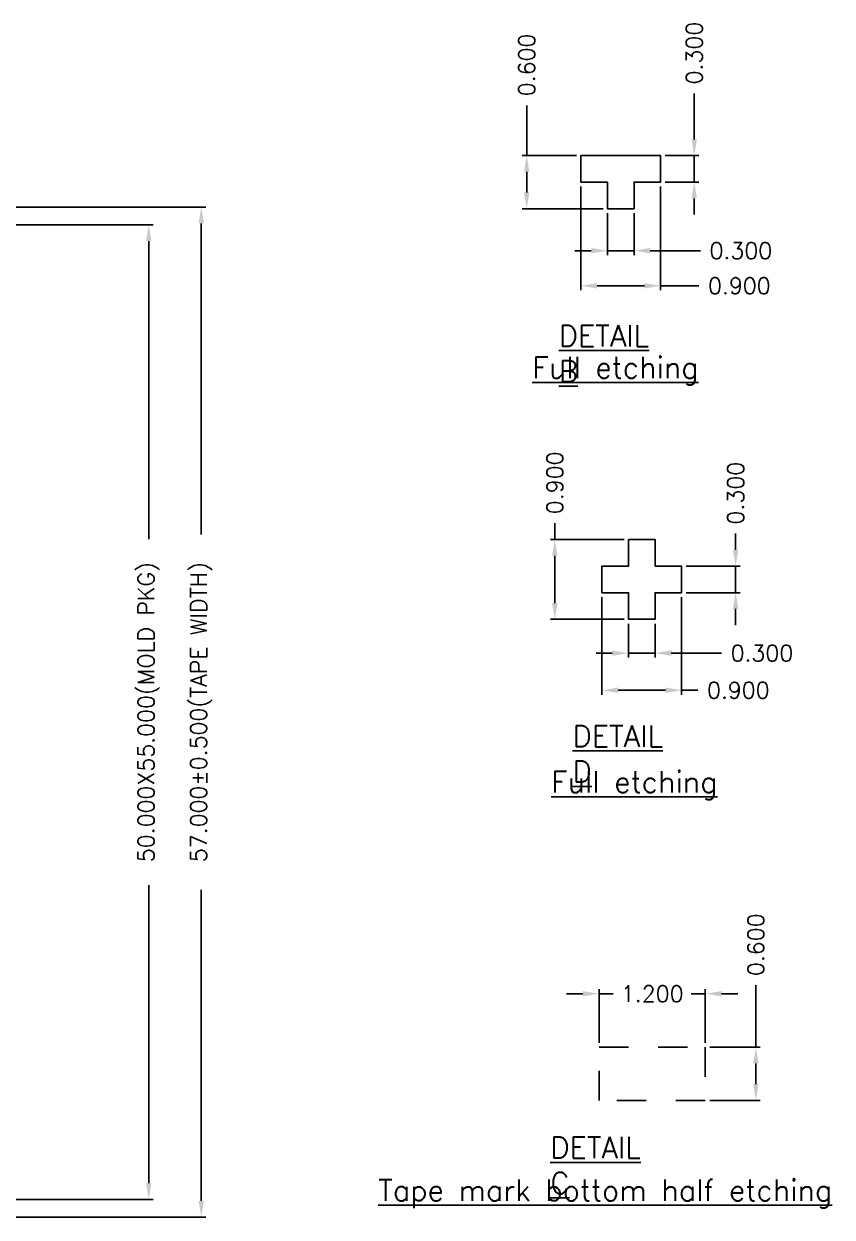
# Model space of a CAD drawing. Header units: millimetres. Extents: x 404.27 to 412.34, y 108.49 to 113.82.
# Drawn here: x 409.6 to 412.338, y 109.294 to 113.335 of the extents above; entities that cross this region are included whole.
import ezdxf

# ---------------------------------------------------------------- set-up
doc = ezdxf.new("R2010")
doc.units = ezdxf.units.MM
doc.header["$LTSCALE"] = 0.5
doc.header["$PDMODE"] = 98
doc.linetypes.add('HIDDEN', pattern=[0.375, 0.25, -0.125])
doc.layers.add('DIMENSION', color=3, linetype='Continuous')
doc.layers.add('NOTE', color=7, linetype='Continuous')
doc.styles.add('Chinese', font='', dxfattribs={"height": 5})
doc.styles.add('SIMPLEX', font='simplex.shx', dxfattribs={"bigfont": 'AllInOneBig.shx'})
doc.styles.get('Chinese').set_extended_font_data('SimSun')
doc.dimstyles.new('Standard2', dxfattribs={"dimtxt": 0.055, "dimasz": 0.055, "dimexe": 0.015, "dimexo": 0.015, "dimgap": 0.027, "dimtad": 1, "dimdec": 3, "dimlfac": 16.666667, "dimrnd": 0.0005, "dimzin": 1, "dimtxsty": 'SIMPLEX', "dimcen": 0.1905, "dimclrd": 256, "dimclre": 256, "dimclrt": 256, "dimazin": 3, "dimtp": 0.03, "dimtm": 0.05, "dimtfac": 0.8, "dimtdec": 3, "dimtmove": 0, "dimatfit": 3, "dimfxl": 0.05, "dimtzin": 4, "dimlwd": -1, "dimlwe": -1})

# ---------------------------------------------------------------- blocks, each defined once
blk = doc.blocks.new('*D36')
at = {"ltscale": 0.1, "transparency": 16777216}
for p, q in [((411.4937, 110.0503), (411.4387, 110.0503)), ((411.5487, 109.8841), (411.5487, 110.0653)), ((411.5487, 110.0503), (411.597, 110.0503)), ((411.9087, 110.0503), (411.8605, 110.0503)), ((411.9087, 109.8841), (411.9087, 110.0653)), ((411.9637, 110.0503), (412.0187, 110.0503))]:
    blk.add_line(p, q, dxfattribs=at)
for points in [[(411.4937, 110.0595), (411.4937, 110.0411), (411.5487, 110.0503)], [(411.9637, 110.0595), (411.9637, 110.0411), (411.9087, 110.0503)]]:
    blk.add_solid(points, dxfattribs=at)
at = {"layer": 'Defpoints', "color": 0, "ltscale": 0.1, "transparency": 16777216}
for p in [(411.9087, 110.0503), (411.5487, 109.8691), (411.9087, 109.8691)]:
    blk.add_point(p, dxfattribs=at)
at = {"ltscale": 0.1, "transparency": 16777216, "insert": (411.7287, 110.0503), "char_height": 0.055, "attachment_point": 5, "style": 'SIMPLEX'}
blk.add_mtext('\\A1;1.200', dxfattribs=at)
blk = doc.blocks.new('*D37')
at = {"ltscale": 0.1, "transparency": 16777216}
for p, q in [((412.0799, 109.8691), (412.0799, 110.0791)), ((411.9237, 109.8691), (412.0949, 109.8691)), ((412.0799, 109.7441), (412.0799, 109.8141)), ((411.9237, 109.6891), (412.0949, 109.6891))]:
    blk.add_line(p, q, dxfattribs=at)
for points in [[(412.0707, 109.8141), (412.089, 109.8141), (412.0799, 109.8691)], [(412.0707, 109.7441), (412.089, 109.7441), (412.0799, 109.6891)]]:
    blk.add_solid(points, dxfattribs=at)
at = {"layer": 'Defpoints', "color": 0, "ltscale": 0.1, "transparency": 16777216}
for p in [(411.9087, 109.8691), (412.0799, 109.8691), (411.9087, 109.6891)]:
    blk.add_point(p, dxfattribs=at)
at = {"ltscale": 0.1, "transparency": 16777216, "insert": (412.0799, 110.2161), "char_height": 0.055, "attachment_point": 5, "rotation": 90, "style": 'SIMPLEX'}
blk.add_mtext('\\A1;0.600', dxfattribs=at)
blk = doc.blocks.new('*D38')
at = {"ltscale": 0.1, "transparency": 16777216}
for p, q in [((411.5771, 112.6935), (411.5771, 112.5515)), ((411.6671, 112.6935), (411.6671, 112.5515)), ((411.5221, 112.5665), (411.4671, 112.5665)), ((411.5771, 112.5665), (411.6671, 112.5665)), ((411.7221, 112.5665), (411.8921, 112.5665))]:
    blk.add_line(p, q, dxfattribs=at)
for points in [[(411.5221, 112.5757), (411.5221, 112.5574), (411.5771, 112.5665)], [(411.7221, 112.5757), (411.7221, 112.5574), (411.6671, 112.5665)]]:
    blk.add_solid(points, dxfattribs=at)
at = {"layer": 'Defpoints', "color": 0, "ltscale": 0.1, "transparency": 16777216}
for p in [(411.5771, 112.7085), (411.6671, 112.7085), (411.6671, 112.5665)]:
    blk.add_point(p, dxfattribs=at)
at = {"ltscale": 0.1, "transparency": 16777216, "insert": (412.0291, 112.5665), "char_height": 0.055, "attachment_point": 5, "style": 'SIMPLEX'}
blk.add_mtext('\\A1;0.300', dxfattribs=at)
blk = doc.blocks.new('*D39')
at = {"ltscale": 0.1, "transparency": 16777216}
for p, q in [((411.8712, 112.9435), (411.8712, 113.0985)), ((411.7721, 112.8885), (411.8862, 112.8885)), ((411.8712, 112.7985), (411.8712, 112.8885)), ((411.7721, 112.7985), (411.8862, 112.7985)), ((411.8712, 112.7435), (411.8712, 112.6885))]:
    blk.add_line(p, q, dxfattribs=at)
for points in [[(411.8621, 112.9435), (411.8804, 112.9435), (411.8712, 112.8885)], [(411.8621, 112.7435), (411.8804, 112.7435), (411.8712, 112.7985)]]:
    blk.add_solid(points, dxfattribs=at)
at = {"layer": 'Defpoints', "color": 0, "ltscale": 0.1, "transparency": 16777216}
for p in [(411.7571, 112.8885), (411.8712, 112.8885), (411.7571, 112.7985)]:
    blk.add_point(p, dxfattribs=at)
at = {"ltscale": 0.1, "transparency": 16777216, "insert": (411.8712, 113.2355), "char_height": 0.055, "attachment_point": 5, "rotation": 90, "style": 'SIMPLEX'}
blk.add_mtext('\\A1;0.300', dxfattribs=at)
blk = doc.blocks.new('*D40')
at = {"ltscale": 0.1, "transparency": 16777216}
for p, q in [((411.3034, 112.8885), (411.3034, 113.0585)), ((411.4721, 112.8885), (411.2884, 112.8885)), ((411.3034, 112.7635), (411.3034, 112.8335)), ((411.5621, 112.7085), (411.2884, 112.7085))]:
    blk.add_line(p, q, dxfattribs=at)
for points in [[(411.2943, 112.8335), (411.3126, 112.8335), (411.3034, 112.8885)], [(411.2943, 112.7635), (411.3126, 112.7635), (411.3034, 112.7085)]]:
    blk.add_solid(points, dxfattribs=at)
at = {"layer": 'Defpoints', "color": 0, "ltscale": 0.1, "transparency": 16777216}
for p in [(411.4871, 112.8885), (411.3034, 112.7085), (411.5771, 112.7085)]:
    blk.add_point(p, dxfattribs=at)
at = {"ltscale": 0.1, "transparency": 16777216, "insert": (411.3034, 113.1955), "char_height": 0.055, "attachment_point": 5, "rotation": 90, "style": 'SIMPLEX'}
blk.add_mtext('\\A1;0.600', dxfattribs=at)
blk = doc.blocks.new('*D41')
at = {"ltscale": 0.1, "transparency": 16777216}
for p, q in [((411.4871, 112.7835), (411.4871, 112.4326)), ((411.7571, 112.7835), (411.7571, 112.4326)), ((411.5421, 112.4476), (411.7021, 112.4476)), ((411.7571, 112.4476), (411.8871, 112.4476))]:
    blk.add_line(p, q, dxfattribs=at)
for points in [[(411.5421, 112.4567), (411.5421, 112.4384), (411.4871, 112.4476)], [(411.7021, 112.4567), (411.7021, 112.4384), (411.7571, 112.4476)]]:
    blk.add_solid(points, dxfattribs=at)
at = {"layer": 'Defpoints', "color": 0, "ltscale": 0.1, "transparency": 16777216}
for p in [(411.4871, 112.7985), (411.7571, 112.7985), (411.7571, 112.4476)]:
    blk.add_point(p, dxfattribs=at)
at = {"ltscale": 0.1, "transparency": 16777216, "insert": (412.0241, 112.4476), "char_height": 0.055, "attachment_point": 5, "style": 'SIMPLEX'}
blk.add_mtext('\\A1;0.900', dxfattribs=at)
blk = doc.blocks.new('*D19')
at = {"ltscale": 0.1, "transparency": 16777216}
for p, q in [((411.6485, 111.3033), (411.6485, 111.1887)), ((411.7385, 111.3033), (411.7385, 111.1887)), ((411.5935, 111.2037), (411.5385, 111.2037)), ((411.6485, 111.2037), (411.7385, 111.2037)), ((411.7935, 111.2037), (411.9635, 111.2037))]:
    blk.add_line(p, q, dxfattribs=at)
for points in [[(411.5935, 111.2129), (411.5935, 111.1946), (411.6485, 111.2037)], [(411.7935, 111.2129), (411.7935, 111.1946), (411.7385, 111.2037)]]:
    blk.add_solid(points, dxfattribs=at)
at = {"layer": 'Defpoints', "color": 0, "ltscale": 0.1, "transparency": 16777216}
for p in [(411.6485, 111.3183), (411.7385, 111.3183), (411.7385, 111.2037)]:
    blk.add_point(p, dxfattribs=at)
at = {"ltscale": 0.1, "transparency": 16777216, "insert": (412.1005, 111.2037), "char_height": 0.055, "attachment_point": 5, "style": 'SIMPLEX'}
blk.add_mtext('\\A1;0.300', dxfattribs=at)
blk = doc.blocks.new('*D20')
at = {"ltscale": 0.1, "transparency": 16777216}
for p, q in [((412.0115, 111.5533), (412.0115, 111.6083)), ((411.8435, 111.4983), (412.0265, 111.4983)), ((412.0115, 111.4083), (412.0115, 111.4983)), ((411.8435, 111.4083), (412.0265, 111.4083)), ((412.0115, 111.3533), (412.0115, 111.2983))]:
    blk.add_line(p, q, dxfattribs=at)
for points in [[(412.0023, 111.5533), (412.0206, 111.5533), (412.0115, 111.4983)], [(412.0023, 111.3533), (412.0206, 111.3533), (412.0115, 111.4083)]]:
    blk.add_solid(points, dxfattribs=at)
at = {"layer": 'Defpoints', "color": 0, "ltscale": 0.1, "transparency": 16777216}
for p in [(411.8285, 111.4983), (412.0115, 111.4983), (411.8285, 111.4083)]:
    blk.add_point(p, dxfattribs=at)
at = {"ltscale": 0.1, "transparency": 16777216, "insert": (412.0115, 111.7453), "char_height": 0.055, "attachment_point": 5, "rotation": 90, "style": 'SIMPLEX'}
blk.add_mtext('\\A1;0.300', dxfattribs=at)
blk = doc.blocks.new('*D21')
at = {"ltscale": 0.1, "transparency": 16777216}
for p, q in [((411.3987, 111.5883), (411.3987, 111.6433)), ((411.6335, 111.5883), (411.3837, 111.5883)), ((411.3987, 111.3733), (411.3987, 111.5333)), ((411.6335, 111.3183), (411.3837, 111.3183))]:
    blk.add_line(p, q, dxfattribs=at)
for points in [[(411.3895, 111.5333), (411.4079, 111.5333), (411.3987, 111.5883)], [(411.3895, 111.3733), (411.4079, 111.3733), (411.3987, 111.3183)]]:
    blk.add_solid(points, dxfattribs=at)
at = {"layer": 'Defpoints', "color": 0, "ltscale": 0.1, "transparency": 16777216}
for p in [(411.6485, 111.5883), (411.3987, 111.3183), (411.6485, 111.3183)]:
    blk.add_point(p, dxfattribs=at)
at = {"ltscale": 0.1, "transparency": 16777216, "insert": (411.3987, 111.7803), "char_height": 0.055, "attachment_point": 5, "rotation": 90, "style": 'SIMPLEX'}
blk.add_mtext('\\A1;0.900', dxfattribs=at)
blk = doc.blocks.new('*D22')
at = {"ltscale": 0.1, "transparency": 16777216}
for p, q in [((411.5585, 111.3933), (411.5585, 111.063)), ((411.8285, 111.3933), (411.8285, 111.063)), ((411.6135, 111.078), (411.7735, 111.078)), ((411.8285, 111.078), (411.8835, 111.078))]:
    blk.add_line(p, q, dxfattribs=at)
for points in [[(411.6135, 111.0872), (411.6135, 111.0688), (411.5585, 111.078)], [(411.7735, 111.0872), (411.7735, 111.0688), (411.8285, 111.078)]]:
    blk.add_solid(points, dxfattribs=at)
at = {"layer": 'Defpoints', "color": 0, "ltscale": 0.1, "transparency": 16777216}
for p in [(411.5585, 111.4083), (411.8285, 111.4083), (411.8285, 111.078)]:
    blk.add_point(p, dxfattribs=at)
at = {"ltscale": 0.1, "transparency": 16777216, "insert": (412.0205, 111.078), "char_height": 0.055, "attachment_point": 5, "style": 'SIMPLEX'}
blk.add_mtext('\\A1;0.900', dxfattribs=at)
blk = doc.blocks.new('*D23')
at = {"layer": 'Defpoints', "color": 0, "ltscale": 0.1, "transparency": 16777216}
for p in [(408.52, 112.6538), (408.52, 109.3538), (410.0229, 109.3538)]:
    blk.add_point(p, dxfattribs=at)
at = {"layer": 'DIMENSION', "linetype": 'ByBlock', "ltscale": 0.1, "transparency": 16777216}
for p, q in [((408.535, 112.6538), (410.0379, 112.6538)), ((410.0229, 112.5988), (410.0229, 111.59)), ((410.0229, 109.4088), (410.0229, 110.4176)), ((408.535, 109.3538), (410.0379, 109.3538))]:
    blk.add_line(p, q, dxfattribs=at)
at = {"layer": 'DIMENSION', "ltscale": 0.1, "transparency": 16777216}
for points in [[(410.0137, 112.5988), (410.032, 112.5988), (410.0229, 112.6538)], [(410.0137, 109.4088), (410.032, 109.4088), (410.0229, 109.3538)]]:
    blk.add_solid(points, dxfattribs=at)
at = {"layer": 'DIMENSION', "ltscale": 0.1, "transparency": 16777216, "insert": (410.0229, 111.0038), "char_height": 0.055, "attachment_point": 5, "rotation": 90, "style": 'SIMPLEX'}
blk.add_mtext('\\A1;50.000X55.000(MOLD PKG)', dxfattribs=at)
blk = doc.blocks.new('*D24')
at = {"layer": 'Defpoints', "color": 0, "ltscale": 0.1, "transparency": 16777216}
for p in [(408.7358, 112.7138), (408.7358, 109.2938), (410.2008, 109.2938)]:
    blk.add_point(p, dxfattribs=at)
at = {"layer": 'DIMENSION', "linetype": 'ByBlock', "ltscale": 0.1, "transparency": 16777216}
for p, q in [((408.7508, 112.7138), (410.2158, 112.7138)), ((410.2008, 112.6588), (410.2008, 111.6057)), ((410.2008, 109.3488), (410.2008, 110.4019)), ((408.7508, 109.2938), (410.2158, 109.2938))]:
    blk.add_line(p, q, dxfattribs=at)
at = {"layer": 'DIMENSION', "ltscale": 0.1, "transparency": 16777216}
for points in [[(410.1916, 112.6588), (410.2099, 112.6588), (410.2008, 112.7138)], [(410.1916, 109.3488), (410.2099, 109.3488), (410.2008, 109.2938)]]:
    blk.add_solid(points, dxfattribs=at)
at = {"layer": 'DIMENSION', "ltscale": 0.1, "transparency": 16777216, "insert": (410.2008, 111.0038), "char_height": 0.055, "attachment_point": 5, "rotation": 90, "style": 'SIMPLEX'}
blk.add_mtext('\\A1;57.000%%p0.500(TAPE WIDTH)', dxfattribs=at)

msp = doc.modelspace()

# ---------------------------------------------------------------- linework, layer by layer
at = {"color": 6, "linetype": 'HIDDEN', "ltscale": 0.3}
for p, q in [((411.548727, 109.869084), (411.908727, 109.869084)), ((411.548727, 109.689084), (411.548727, 109.869084)), ((411.908727, 109.869084), (411.908727, 109.689084)), ((411.908727, 109.689084), (411.548727, 109.689084))]:
    msp.add_line(p, q, dxfattribs=at)
at = {"color": 6, "ltscale": 0.3}
for points in [[(411.577058, 112.708523), (411.577058, 112.798523), (411.487058, 112.798523), (411.487058, 112.888523), (411.577058, 112.888523), (411.577058, 112.888523), (411.667058, 112.888523), (411.667058, 112.888523), (411.757058, 112.888523), (411.757058, 112.798523), (411.667058, 112.798523), (411.667058, 112.708523), (411.577058, 112.708523)], [(411.648454, 111.588273), (411.648454, 111.498273), (411.558454, 111.498273), (411.558454, 111.408273), (411.648454, 111.408273), (411.648454, 111.318273), (411.738454, 111.318273), (411.738454, 111.408273), (411.828454, 111.408273), (411.828454, 111.498273), (411.738454, 111.498273), (411.738454, 111.588273), (411.648454, 111.588273)]]:
    msp.add_lwpolyline(points, dxfattribs=at)

# ---------------------------------------------------------------- texts
at = {"layer": 'NOTE', "color": 0, "ltscale": 0.1, "char_height": 0.07222543, "attachment_point": 1, "style": 'Chinese'}
for s, insert, width in [('{\\Fsimplex|c0;\\LDETAIL \\Fsimplex|c134;B}', (411.411947, 112.314668), 0.00518511), ('{\\Fsimplex|c0;\\LFull etching}', (411.322233, 112.20696), 1.18726259), ('{\\Fsimplex|c0;\\LDETAIL D}', (411.458744, 110.959065), 0.00518511), ('{\\Fsimplex|c0;\\LFull etching}', (411.386245, 110.80362), 1.18726259), ('{\\Fsimplex|c0;\\LDETAIL C}', (411.383318, 109.565869), 0.00518511), ('{\\Fsimplex|c0;\\LTape mark bottom half etching}', (410.80005, 109.420732), 1.755887)]:
    msp.add_mtext(s, dxfattribs=dict(at, insert=insert, width=width))

# ---------------------------------------------------------------- dimensions: what is measured, and where the dimension line sits
at = {"ltscale": 0.1}
for base, p1, p2, text, picture, middle in [((411.871227, 112.888523), (411.757058, 112.798523), (411.757058, 112.888523), '0.300', '*D39', (411.871227, 113.235523)), ((411.303447, 112.708523), (411.487058, 112.888523), (411.577058, 112.708523), '0.600', '*D40', (411.303447, 113.195523)), ((411.398696, 111.318273), (411.648454, 111.588273), (411.648454, 111.318273), '0.900', '*D21', (411.398696, 111.780273)), ((412.011476, 111.498273), (411.828454, 111.408273), (411.828454, 111.498273), '0.300', '*D20', (412.011476, 111.745273))]:
    dim = msp.add_linear_dim(base=base, p1=p1, p2=p2, angle=90, text=text, dimstyle='Standard2', dxfattribs=at)
    dim.commit()
    dim.dimension.update_dxf_attribs({"geometry": picture, "text_midpoint": middle, "dimtype": 160})
for base, p1, p2, text, picture, middle in [((411.757058, 112.447581), (411.487058, 112.798523), (411.757058, 112.798523), '0.900', '*D41', (412.024058, 112.447581)), ((411.667058, 112.566536), (411.577058, 112.708523), (411.667058, 112.708523), '0.300', '*D38', (412.029058, 112.566536)), ((411.828454, 111.077984), (411.558454, 111.408273), (411.828454, 111.408273), '0.900', '*D22', (412.020454, 111.077984)), ((411.738454, 111.203725), (411.648454, 111.318273), (411.738454, 111.318273), '0.300', '*D19', (412.100454, 111.203725))]:
    dim = msp.add_linear_dim(base=base, p1=p1, p2=p2, text=text, dimstyle='Standard2', dxfattribs=at)
    dim.commit()
    dim.dimension.update_dxf_attribs({"geometry": picture, "text_midpoint": middle, "dimtype": 160})
at = {"color": 0, "ltscale": 0.1}
dim = msp.add_linear_dim(base=(412.079864, 109.869084), p1=(411.908727, 109.689084), p2=(411.908727, 109.869084), angle=90, text='0.600', dimstyle='Standard2', dxfattribs=at)
dim.commit()
dim.dimension.update_dxf_attribs({"geometry": '*D37', "text_midpoint": (412.079864, 110.216084), "dimtype": 160})
dim = msp.add_linear_dim(base=(411.908727, 110.050309), p1=(411.548727, 109.869084), p2=(411.908727, 109.869084), text='1.200', dimstyle='Standard2', dxfattribs=at)
dim.commit()
dim.dimension.update_dxf_attribs({"geometry": '*D36', "text_midpoint": (411.728727, 110.050309)})
at = {"layer": 'DIMENSION', "ltscale": 0.1}
for base, p1, p2, text, picture, middle in [((410.200758, 109.293803), (408.735808, 112.713803), (408.735808, 109.293803), '57.000%%p0.500(TAPE WIDTH)', '*D24', (410.200758, 111.003803)), ((410.022864, 109.353803), (408.519988, 112.653803), (408.519988, 109.353803), '50.000X<>(MOLD PKG)', '*D23', (410.022864, 111.003803))]:
    dim = msp.add_linear_dim(base=base, p1=p1, p2=p2, angle=90, text=text, dimstyle='Standard2', override={"dimfxl": 0.15, "dimarcsym": 1}, dxfattribs=at)
    dim.commit()
    dim.dimension.update_dxf_attribs({"geometry": picture, "text_midpoint": middle})

doc.saveas('drawing.dxf')
